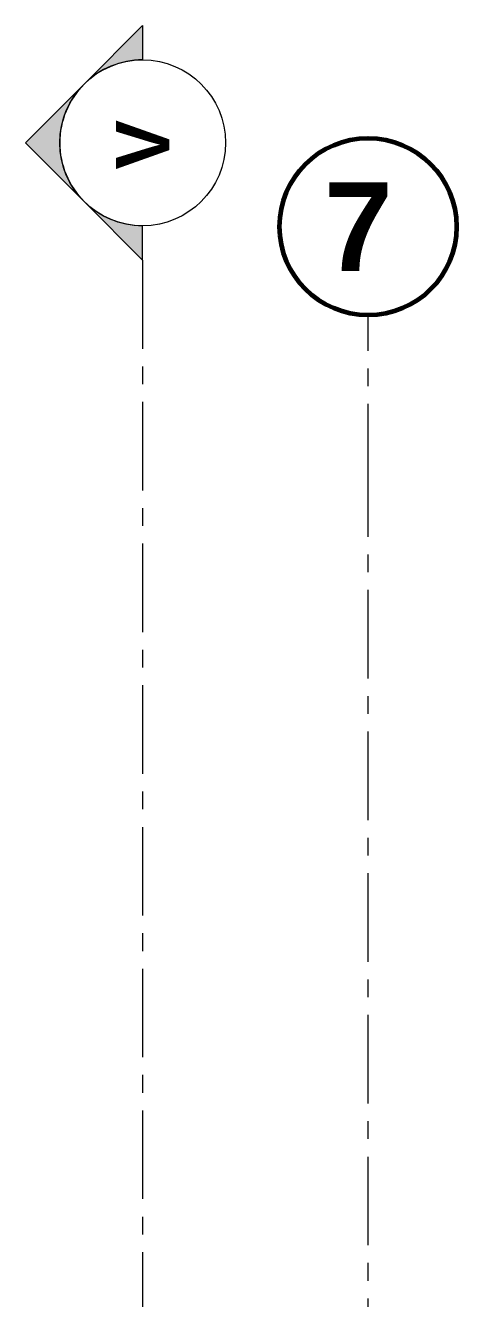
# Model space of a CAD drawing. Header units: inches. Extents: x -19 to 5698, y -728 to 92.
# Drawn here: x 326.88 to 329.32, y 40.35 to 47.54 of the extents above; entities that cross this region are included whole.
import ezdxf

# ---------------------------------------------------------------- set-up
doc = ezdxf.new("R2010")
doc.units = ezdxf.units.IN
doc.header["$MEASUREMENT"] = 0
doc.linetypes.add('Punto & Raya', pattern=[0.65, 0.5, -0.075, 0, -0.075])
doc.layers.add('02 _ ARQ _ ALB _ Ejes Generales', color=251, linetype='Continuous')
doc.layers.add('Marcador - Secciones', color=7, linetype='Continuous')
doc.styles.add('Estilo_Generado_1', font='swisseb.ttf')

msp = doc.modelspace()

# ---------------------------------------------------------------- hatches: boundary and pattern name
at = {"layer": 'Marcador - Secciones', "linetype": 'Continuous', "lineweight": 13}
for points in [[(327.5455, 47.5361), (327.2142, 47.2048, -0.198912), (327.5455, 47.342)], [(327.2142, 47.2048), (326.883, 46.8736), (327.2142, 46.5423, -0.414214)], [(327.5455, 46.2111), (327.5455, 46.4051, -0.198912), (327.2142, 46.5423)]]:
    msp.add_hatch(color=7, dxfattribs=at).paths.add_polyline_path(points)

# ---------------------------------------------------------------- linework, layer by layer
at = {"layer": '02 _ ARQ _ ALB _ Ejes Generales', "color": 251, "linetype": 'Punto & Raya', "lineweight": 13, "true_color": 0x636466}
for p, q in [((328.82, 44.9), (328.82, 45.9)), ((328.82, 3.05), (328.82, 44.9))]:
    msp.add_line(p, q, dxfattribs=at)
at = {"layer": '02 _ ARQ _ ALB _ Ejes Generales', "color": 7, "linetype": 'Continuous', "lineweight": 60}
msp.add_circle((328.82, 46.4), 0.5, dxfattribs=at)
at = {"layer": 'Marcador - Secciones', "color": 251, "linetype": 'Punto & Raya', "lineweight": 13, "true_color": 0x636466}
msp.add_line((327.5455, 46.2111), (327.5455, 0.9472), dxfattribs=at)
at = {"layer": 'Marcador - Secciones', "color": 7, "linetype": 'Continuous', "lineweight": 13, "flags": 128}
for points in [[(327.5455, 47.5361), (327.5455, 47.342, 0.198912), (327.2142, 47.2048)], [(327.2142, 47.2048, 0.414214), (327.2142, 46.5423), (326.883, 46.8736)], [(327.5455, 46.2111), (327.5455, 46.4051, -0.198912), (327.2142, 46.5423)]]:
    msp.add_lwpolyline(points, format="xyb", close=True, dxfattribs=at)
at = {"layer": 'Marcador - Secciones', "color": 7, "linetype": 'Continuous', "lineweight": 13}
msp.add_circle((327.5455, 46.8736), 0.4685, dxfattribs=at)

# ---------------------------------------------------------------- texts
at = {"layer": '02 _ ARQ _ ALB _ Ejes Generales', "color": 7, "lineweight": 30, "insert": (328.5709, 46.65), "char_height": 0.5, "attachment_point": 1, "style": 'Estilo_Generado_1'}
msp.add_mtext('\\A1;{\\pql;\\pt0;\\fSwis721 Ex BT|b1|i0|c0|p34;7}', dxfattribs=at)
at = {"layer": 'Marcador - Secciones', "color": 5, "lineweight": 25, "insert": (327.6955, 46.7227), "char_height": 0.3, "attachment_point": 7, "rotation": 90, "style": 'Estilo_Generado_1'}
msp.add_mtext('\\A1;{\\pql;\\pt0;\\fSwis721 Ex BT|b1|i0|c0|p34;V}', dxfattribs=at)

doc.saveas('drawing.dxf')
